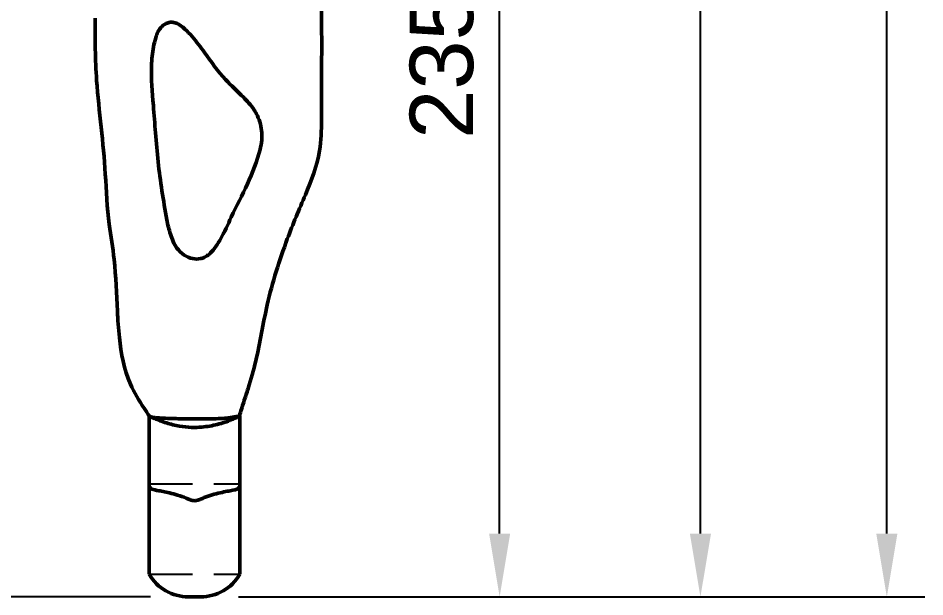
# Model space of a CAD drawing. Header units: millimetres. Extents: x 0 to 420, y 0 to 297.
# Drawn here: x 143.1 to 193.2, y 65.2 to 97.2 of the extents above; entities that cross this region are included whole.
import ezdxf

# ---------------------------------------------------------------- set-up
doc = ezdxf.new("R2010")
doc.units = ezdxf.units.MM
doc.header["$LTSCALE"] = 0.75
doc.linetypes.add('HIDDEN2', pattern=[4.7625, 3.175, -1.5875])
for name, color, linetype, lineweight in [('FD_Dimensions', 7, 'Continuous', 25), ('Hidden', 7, 'HIDDEN2', 25), ('Visible', 7, 'Continuous', 50)]:
    doc.layers.add(name, color=color, linetype=linetype, lineweight=lineweight)
doc.styles.get("Standard").update_dxf_attribs({"font": 'arial.ttf'})
doc.dimstyles.new('Dim-ISO-25', dxfattribs={"dimtxt": 3.5, "dimasz": 3.5, "dimexe": 2.1, "dimexo": 2.1, "dimgap": 1.4, "dimtad": 1, "dimzin": 12, "dimdsep": 46, "dimtxsty": 'Standard', "dimcen": 0, "dimazin": 3, "dimtp": 0.1, "dimtm": 0.1, "dimtfac": 0.714286, "dimtmove": 0, "dimatfit": 3, "dimfxl": 1, "dimtzin": 12, "dimarcsym": 0})

# ---------------------------------------------------------------- blocks, each defined once
blk = doc.blocks.new('*D55')
at = {"layer": 'Defpoints', "color": 0, "transparency": 16777216}
for p in [(153.220741, 172.71875), (191.105555, 172.71875), (153.220741, 65.21875)]:
    blk.add_point(p, dxfattribs=at)
at = {"layer": 'FD_Dimensions', "color": 0, "lineweight": -2, "transparency": 16777216}
for p, q in [((155.320741, 172.71875), (193.205555, 172.71875)), ((191.105555, 68.71875), (191.105555, 169.21875)), ((155.320741, 65.21875), (193.205555, 65.21875))]:
    blk.add_line(p, q, dxfattribs=at)
at = {"layer": 'FD_Dimensions', "color": 0, "transparency": 16777216}
for points in [[(190.522222, 169.21875), (191.688889, 169.21875), (191.105555, 172.71875)], [(190.522222, 68.71875), (191.688889, 68.71875), (191.105555, 65.21875)]]:
    blk.add_solid(points, dxfattribs=at)
at = {"layer": 'FD_Dimensions', "color": 0, "transparency": 16777216, "insert": (187.917356, 118.96875), "char_height": 3.5, "attachment_point": 5, "rotation": 90}
blk.add_mtext('430', dxfattribs=at)
blk = doc.blocks.new('*D57')
at = {"layer": 'Defpoints', "color": 0, "transparency": 16777216}
for p in [(122.495179, 171.46875), (150.385804, 171.46875), (152.550868, 65.21875)]:
    blk.add_point(p, dxfattribs=at)
at = {"layer": 'FD_Dimensions', "color": 0, "lineweight": -2, "transparency": 16777216}
for p, q in [((148.285804, 171.46875), (120.395179, 171.46875)), ((122.495179, 68.71875), (122.495179, 167.96875)), ((150.450868, 65.21875), (120.395179, 65.21875))]:
    blk.add_line(p, q, dxfattribs=at)
at = {"layer": 'FD_Dimensions', "color": 0, "transparency": 16777216}
for points in [[(121.911846, 167.96875), (123.078513, 167.96875), (122.495179, 171.46875)], [(121.911846, 68.71875), (123.078513, 68.71875), (122.495179, 65.21875)]]:
    blk.add_solid(points, dxfattribs=at)
at = {"layer": 'FD_Dimensions', "color": 0, "transparency": 16777216, "insert": (119.308174, 118.34375), "char_height": 3.5, "attachment_point": 5, "rotation": 90}
blk.add_mtext('425', dxfattribs=at)
blk = doc.blocks.new('*D58')
at = {"layer": 'Defpoints', "color": 0, "transparency": 16777216}
for p in [(155.385804, 162.71875), (180.815492, 162.71875), (153.220741, 65.21875)]:
    blk.add_point(p, dxfattribs=at)
at = {"layer": 'FD_Dimensions', "color": 0, "lineweight": -2, "transparency": 16777216}
for p, q in [((157.485804, 162.71875), (182.915492, 162.71875)), ((180.815492, 68.71875), (180.815492, 159.21875)), ((155.320741, 65.21875), (182.915492, 65.21875))]:
    blk.add_line(p, q, dxfattribs=at)
at = {"layer": 'FD_Dimensions', "color": 0, "transparency": 16777216}
for points in [[(180.232159, 159.21875), (181.398825, 159.21875), (180.815492, 162.71875)], [(180.232159, 68.71875), (181.398825, 68.71875), (180.815492, 65.21875)]]:
    blk.add_solid(points, dxfattribs=at)
at = {"layer": 'FD_Dimensions', "color": 0, "transparency": 16777216, "insert": (177.627293, 113.96875), "char_height": 3.5, "attachment_point": 5, "rotation": 90}
blk.add_mtext('390', dxfattribs=at)
blk = doc.blocks.new('*D60')
at = {"layer": 'Defpoints', "color": 0, "transparency": 16777216}
for p in [(159.885804, 123.96875), (169.729554, 123.96875), (153.220741, 65.21875)]:
    blk.add_point(p, dxfattribs=at)
at = {"layer": 'FD_Dimensions', "color": 0, "lineweight": -2, "transparency": 16777216}
for p, q in [((161.985804, 123.96875), (171.829554, 123.96875)), ((169.729554, 68.71875), (169.729554, 120.46875)), ((155.320741, 65.21875), (171.829554, 65.21875))]:
    blk.add_line(p, q, dxfattribs=at)
at = {"layer": 'FD_Dimensions', "color": 0, "transparency": 16777216}
for points in [[(169.146221, 120.46875), (170.312888, 120.46875), (169.729554, 123.96875)], [(169.146221, 68.71875), (170.312888, 68.71875), (169.729554, 65.21875)]]:
    blk.add_solid(points, dxfattribs=at)
at = {"layer": 'FD_Dimensions', "color": 0, "transparency": 16777216, "insert": (166.541355, 94.59375), "char_height": 3.5, "attachment_point": 5, "rotation": 90}
blk.add_mtext('235', dxfattribs=at)
blk = doc.blocks.new('*D62')
at = {"layer": 'Defpoints', "color": 0, "transparency": 16777216}
for p in [(137.435933, 113.96875), (148.920308, 113.96875), (152.550868, 65.21875)]:
    blk.add_point(p, dxfattribs=at)
at = {"layer": 'FD_Dimensions', "color": 0, "lineweight": -2, "transparency": 16777216}
for p, q in [((146.820308, 113.96875), (135.335933, 113.96875)), ((137.435933, 68.71875), (137.435933, 110.46875)), ((150.450868, 65.21875), (135.335933, 65.21875))]:
    blk.add_line(p, q, dxfattribs=at)
at = {"layer": 'FD_Dimensions', "color": 0, "transparency": 16777216}
for points in [[(136.852599, 110.46875), (138.019266, 110.46875), (137.435933, 113.96875)], [(136.852599, 68.71875), (138.019266, 68.71875), (137.435933, 65.21875)]]:
    blk.add_solid(points, dxfattribs=at)
at = {"layer": 'FD_Dimensions', "color": 0, "transparency": 16777216, "insert": (134.248927, 89.59375), "char_height": 3.5, "attachment_point": 5, "rotation": 90}
blk.add_mtext('195', dxfattribs=at)

msp = doc.modelspace()

# ---------------------------------------------------------------- linework, layer by layer
at = {"layer": 'Hidden', "extrusion": (-1e-16, -1, 0)}
for p, q in [((150.3858, 71.4688), (155.3858, 71.4688)), ((150.3858, 66.4688), (155.3858, 66.4688))]:
    msp.add_line(p, q, dxfattribs=at)
at = {"layer": 'Hidden'}
for points in [[(150.3956, 75.207), (150.3894, 75.21), (150.3858, 75.2116), (150.3858, 75.2103)], [(155.3683, 75.2188), (155.3683, 75.2186), (155.3682, 75.2185), (155.3682, 75.2184)]]:
    msp.add_open_spline(points, degree=3, dxfattribs=at)
msp.add_open_spline([(153.1763, 75.0357), (152.9679, 75.0374), (151.5947, 75.0493), (151.1138, 75.0635), (151.0151, 75.0689), (150.8447, 75.0846), (150.7694, 75.0955), (150.6063, 75.1272), (150.5447, 75.1463), (150.4393, 75.1812), (150.4106, 75.1979), (150.3956, 75.207)], degree=3, knots=[-0.52893187, -0.52893187, -0.52893187, -0.52893187, -0.39166779, -0.39166779, -0.339103, -0.339103, -0.28463802, -0.28463802, -0.20380292, -0.20380292, -0.04728853, -0.04728853, -0.04728853, -0.04728853], dxfattribs=at)
at = {"layer": 'Hidden', "extrusion": (3.995e-13, -4.8119e-12, -1)}
msp.add_open_spline([(155.3672, 75.2187), (155.3766, 75.2184), (155.3179, 75.1977), (155.257, 75.1739), (155.2176, 75.1599), (155.0784, 75.1256), (154.977, 75.1079), (154.7493, 75.0756), (154.5829, 75.058), (154.06, 75.0303), (153.6508, 75.0318), (153.1763, 75.0357)], degree=3, knots=[-1.5876592, -1.5876592, -1.5876592, -1.5876592, -1.3942419, -1.3942419, -1.1908396, -1.1908396, -0.9286105, -0.9286105, -0.5698225, -0.5698225, 0, 0, 0, 0], dxfattribs=at)
at = {"layer": 'Visible', "extrusion": (-1e-16, -1, 0)}
for p, q in [((150.3858, 75.2167), (150.3858, 75.2168)), ((150.3858, 75.2167), (150.3858, 71.3657)), ((155.3672, 75.2188), (155.3858, 75.2188)), ((155.3858, 75.2188), (155.3858, 75.2167)), ((155.3858, 71.3657), (155.3858, 75.2167)), ((150.3858, 66.4688), (150.3858, 71.3657)), ((155.3858, 71.3657), (155.3858, 66.4688)), ((152.5509, 65.2188), (153.2207, 65.2188))]:
    msp.add_line(p, q, dxfattribs=at)
at = {"layer": 'Visible', "extrusion": (-2e-16, 0, -1)}
for centre, start, end in [((-152.5509, 67.7188), 270, 330), ((-153.2207, 67.7188), 210, 270)]:
    msp.add_arc(centre, 2.5, start, end, dxfattribs=at)
at = {"layer": 'Visible'}
msp.add_open_spline([(159.8858, 98.827), (159.8908, 97.7829), (159.9078, 96.6969), (159.9068, 95.6325)], degree=3, dxfattribs=at)
for points, knots in [([(148.4458, 83.8556), (148.3774, 84.5063), (148.2702, 85.1495), (148.0485, 86.7141), (148.0134, 87.6466), (147.8637, 90.3023), (147.6082, 92.02), (147.3965, 94.8913), (147.4003, 96.0392), (147.4002, 97.1861)], [0, 0, 0, 0, 0.7851572, 0.7851572, 1.8995175, 1.8995175, 3.9777551, 3.9777551, 5.354985, 5.354985, 5.354985, 5.354985]), ([(151.864, 96.9109), (151.7797, 96.9428), (151.6878, 96.9615), (151.5197, 96.959), (151.4411, 96.9429), (151.3043, 96.8888), (151.2432, 96.8534), (151.12, 96.7612), (151.0595, 96.7008), (150.9528, 96.5719), (150.9062, 96.5013), (150.8682, 96.4275)], [0, 0, 0, 0, 0.10891345, 0.10891345, 0.20217437, 0.20217437, 0.28550155, 0.28550155, 0.38674816, 0.38674816, 0.48666003, 0.48666003, 0.48666003, 0.48666003]), ([(154.5977, 93.7914), (154.1703, 94.2543), (153.8081, 94.7717), (153.2195, 95.5814), (152.9969, 95.8824), (152.6281, 96.3098), (152.4973, 96.4505), (152.2096, 96.7131), (152.0486, 96.8409), (151.864, 96.9109)], [0, 0, 0, 0, 0.7561107, 0.7561107, 1.2039742, 1.2039742, 1.4335541, 1.4335541, 1.6721444, 1.6721444, 1.6721444, 1.6721444]), ([(150.8682, 96.4275), (150.8141, 96.3225), (150.7751, 96.2104), (150.6925, 95.9324), (150.6535, 95.7638), (150.5583, 95.253), (150.5246, 94.9052), (150.4857, 93.8234), (150.55, 93.0872), (150.6543, 91.8537), (150.6933, 91.3523), (150.731, 90.8509)], [0, 0, 0, 0, 0.1420509, 0.1420509, 0.3487292, 0.3487292, 0.7656495, 0.7656495, 1.647854, 1.647854, 2.2514183, 2.2514183, 2.2514183, 2.2514183]), ([(159.9068, 95.6325), (159.9063, 95.0846), (159.9012, 94.5287), (159.8963, 93.7405), (159.8954, 93.4887), (159.8952, 92.9548), (159.8959, 92.6661), (159.8967, 92.3848)], [0, 0, 0, 0, 0.658599, 0.658599, 0.9910903, 0.9910903, 1.3290976, 1.3290976, 1.3290976, 1.3290976]), ([(153.4364, 83.9766), (153.5329, 84.0224), (153.6224, 84.0842), (153.8007, 84.2383), (153.8877, 84.335), (154.099, 84.6058), (154.2118, 84.7901), (154.5359, 85.3724), (154.7249, 85.7836), (155.4862, 87.4209), (156.1864, 88.6157), (156.5897, 90.2703), (156.6251, 90.6277), (156.5523, 91.2952), (156.4535, 91.6153), (156.259, 91.9836), (156.2112, 92.0638), (156.1596, 92.1413)], [0, 0, 0, 0, 0.1281788, 0.1281788, 0.2828003, 0.2828003, 0.5404069, 0.5404069, 1.08248, 1.08248, 2.7078042, 2.7078042, 3.1262318, 3.1262318, 3.5142731, 3.5142731, 3.6260928, 3.6260928, 3.6260928, 3.6260928]), ([(159.8967, 92.3848), (159.8976, 92.1037), (159.8991, 91.8259), (159.8926, 90.9897), (159.8734, 90.4194), (159.6451, 89.0211), (159.3308, 88.2175), (158.6665, 86.6199), (158.3169, 85.8097), (157.5649, 83.8052), (157.178, 82.5882), (156.9001, 81.3523)], [0, 0, 0, 0, 0.3377665, 0.3377665, 1.018806, 1.018806, 2.0385737, 2.0385737, 3.096066, 3.096066, 4.6161702, 4.6161702, 4.6161702, 4.6161702]), ([(150.731, 90.8509), (150.8115, 89.7813), (150.9232, 88.7123), (151.1715, 87.1162), (151.2529, 86.5797), (151.41, 85.7793), (151.471, 85.5118), (151.6406, 84.983), (151.7518, 84.7158), (151.9173, 84.4876)], [0, 0, 0, 0, 1.2875075, 1.2875075, 1.9384456, 1.9384456, 2.2664689, 2.2664689, 2.6047463, 2.6047463, 2.6047463, 2.6047463]), ([(151.9173, 84.4876), (152.0259, 84.3379), (152.1614, 84.2036), (152.4576, 84.0055), (152.6208, 83.9342), (152.9274, 83.8744), (153.074, 83.873), (153.2893, 83.9174), (153.3652, 83.9428), (153.4364, 83.9766)], [0, 0, 0, 0, 0.22209795, 0.22209795, 0.42774988, 0.42774988, 0.59699748, 0.59699748, 0.69160894, 0.69160894, 0.69160894, 0.69160894]), ([(150.3858, 75.2096), (150.2917, 75.3508), (150.1969, 75.4936), (149.8271, 76.0661), (149.5588, 76.5046), (148.9798, 77.7727), (148.8283, 78.668), (148.6865, 80.0315), (148.6526, 80.5199), (148.6255, 81.0073)], [0, 0, 0, 0, 0.2050533, 0.2050533, 0.818072, 0.818072, 1.8779247, 1.8779247, 2.4641941, 2.4641941, 2.4641941, 2.4641941]), ([(150.3858, 75.2168), (150.3933, 75.2133), (150.4083, 75.2043), (150.4599, 75.1789), (150.4903, 75.1663), (150.5368, 75.151), (150.565, 75.1434), (150.6535, 75.1275), (150.7171, 75.1191), (150.9522, 75.098), (151.2123, 75.0807), (152.0554, 75.0578), (152.3721, 75.052), (153.1935, 75.0424), (153.6975, 75.0445), (154.0647, 75.0573)], [-2.2778323, -2.2778323, -2.2778323, -2.2778323, -1.9732636, -1.9732636, -1.6848801, -1.6848801, -1.4232199, -1.4232199, -1.1325604, -1.1325604, -0.6753559, -0.6753559, -0.4458642, -0.4458642, 0, 0, 0, 0]), ([(150.3858, 75.2167), (150.3858, 75.2143), (150.3913, 75.2096), (150.4385, 75.1797), (150.5346, 75.1319), (150.8454, 74.9978), (151.0722, 74.908), (151.5578, 74.7583), (151.799, 74.6963), (152.2733, 74.6151), (152.4962, 74.5908), (152.9132, 74.5766), (153.1011, 74.5816), (153.5906, 74.6228), (153.8773, 74.6763), (154.4355, 74.8182), (154.6947, 74.9093), (155.0733, 75.0583), (155.207, 75.119), (155.353, 75.1912), (155.3858, 75.2108), (155.3858, 75.2167)], [-3.3142087, -3.3142087, -3.3142087, -3.3142087, -3.198438, -3.198438, -2.8088773, -2.8088773, -2.3711391, -2.3711391, -2.0303632, -2.0303632, -1.7542864, -1.7542864, -1.5274752, -1.5274752, -1.1547795, -1.1547795, -0.721188, -0.721188, -0.3480643, -0.3480643, -0.0636138, -0.0636138, -0.0636138, -0.0636138]), ([(154.0647, 75.0573), (154.2543, 75.0639), (154.4201, 75.0737), (154.7009, 75.0986), (154.8086, 75.1125), (155.0265, 75.1464), (155.1293, 75.1679), (155.2758, 75.1994), (155.3463, 75.2159), (155.3655, 75.2186), (155.3665, 75.2187), (155.3672, 75.2187)], [-2.22396614, -2.22396614, -2.22396614, -2.22396614, -2.08538534, -2.08538534, -1.95565938, -1.95565938, -1.77281141, -1.77281141, -1.60195931, -1.60195931, -1.58765916, -1.58765916, -1.58765916, -1.58765916]), ([(150.3858, 71.3657), (150.3858, 71.3592), (150.3861, 71.3528), (150.3875, 71.3348), (150.3894, 71.3236), (150.3973, 71.2927), (150.4055, 71.2744), (150.4416, 71.2227), (150.4803, 71.1956), (150.6225, 71.1358), (150.7495, 71.111), (151.1053, 71.045), (151.3421, 71.003), (151.7571, 70.9003), (151.9121, 70.857), (152.2304, 70.7509), (152.3919, 70.6888), (152.5509, 70.6137)], [1.5439085, 1.5439085, 1.5439085, 1.5439085, 1.5715538, 1.5715538, 1.6228798, 1.6228798, 1.7182651, 1.7182651, 1.9185858, 1.9185858, 2.2477321, 2.2477321, 2.6383277, 2.6383277, 2.8545877, 2.8545877, 3.0713431, 3.0713431, 3.0713431, 3.0713431]), ([(153.2207, 70.6137), (153.2882, 70.6456), (153.3561, 70.6751), (153.718, 70.8213), (154.0203, 70.906), (154.5843, 71.0341), (154.8237, 71.0716), (155.1779, 71.1445), (155.2995, 71.1796), (155.3658, 71.2738), (155.3742, 71.2923), (155.3822, 71.3232), (155.384, 71.3345), (155.3855, 71.3526), (155.3858, 71.3591), (155.3858, 71.3657)], [0, 0, 0, 0, 0.0914042, 0.0914042, 0.4862153, 0.4862153, 0.880909, 0.880909, 1.2537767, 1.2537767, 1.3345918, 1.3345918, 1.3778721, 1.3778721, 1.4014268, 1.4014268, 1.4014268, 1.4014268]), ([(152.8858, 70.5304), (152.8832, 70.5304), (152.8805, 70.5304), (152.7986, 70.5314), (152.7241, 70.5472), (152.6209, 70.5829), (152.5871, 70.5966), (152.5509, 70.6137)], [6.74527554, 6.74527554, 6.74527554, 6.74527554, 6.7527474, 6.7527474, 6.97738334, 6.97738334, 7.07716623, 7.07716623, 7.07716623, 7.07716623])]:
    msp.add_open_spline(points, degree=3, knots=knots, dxfattribs=at)
at = {"layer": 'Visible', "extrusion": (-5.9672e-12, -5.6482e-12, -1)}
msp.add_open_spline([(156.1596, 92.1413), (155.9962, 92.3867), (155.7957, 92.6062), (155.2621, 93.1428), (154.9126, 93.4503), (154.5977, 93.7914)], degree=3, knots=[0, 0, 0, 0, 0.35418482, 0.35418482, 0.9113638, 0.9113638, 0.9113638, 0.9113638], dxfattribs=at)
at = {"layer": 'Visible', "extrusion": (-7.5934e-12, -3.192e-13, -1)}
msp.add_open_spline([(148.6255, 81.0073), (148.5724, 81.9597), (148.5456, 82.9063), (148.4458, 83.8556)], degree=3, dxfattribs=at)
at = {"layer": 'Visible', "extrusion": (3.0218e-12, -7.547e-13, -1)}
msp.add_open_spline([(156.9001, 81.3523), (156.6688, 80.3238), (156.5082, 79.2798), (156.1493, 77.7433), (156.005, 77.2375), (155.7642, 76.4846), (155.6811, 76.2323), (155.5173, 75.7212), (155.4336, 75.4579), (155.3683, 75.2188)], degree=3, knots=[0, 0, 0, 0, 1.2650489, 1.2650489, 1.8956611, 1.8956611, 2.2136554, 2.2136554, 2.5419678, 2.5419678, 2.5419678, 2.5419678], dxfattribs=at)
at = {"layer": 'Visible', "extrusion": (4.5581e-12, -1.83235e-11, -1)}
msp.add_open_spline([(153.2207, 70.6137), (153.1898, 70.5991), (153.1583, 70.5859), (153.0422, 70.5445), (152.9632, 70.5304), (152.8858, 70.5304)], degree=3, knots=[6.44330528, 6.44330528, 6.44330528, 6.44330528, 6.52608123, 6.52608123, 6.74527554, 6.74527554, 6.74527554, 6.74527554], dxfattribs=at)

# ---------------------------------------------------------------- dimensions: what is measured, and where the dimension line sits
at = {"layer": 'FD_Dimensions'}
for base, p1, p2, picture, middle in [((191.1056, 172.7188), (153.2207, 65.2188), (153.2207, 172.7188), '*D55', (187.9174, 118.9688)), ((122.4952, 171.4688), (152.5509, 65.2188), (150.3858, 171.4688), '*D57', (119.3082, 118.3438)), ((180.8155, 162.7188), (153.2207, 65.2188), (155.3858, 162.7188), '*D58', (177.6273, 113.9688)), ((169.7296, 123.9688), (153.2207, 65.2188), (159.8858, 123.9688), '*D60', (166.5414, 94.5938)), ((137.4359, 113.9688), (152.5509, 65.2188), (148.9203, 113.9688), '*D62', (134.2489, 89.5938))]:
    dim = msp.add_linear_dim(base=base, p1=p1, p2=p2, angle=90, dimstyle='Dim-ISO-25', override={"dimlfac": 4}, dxfattribs=at)
    dim.commit()
    dim.dimension.update_dxf_attribs({"geometry": picture, "text_midpoint": middle})

doc.saveas('drawing.dxf')
